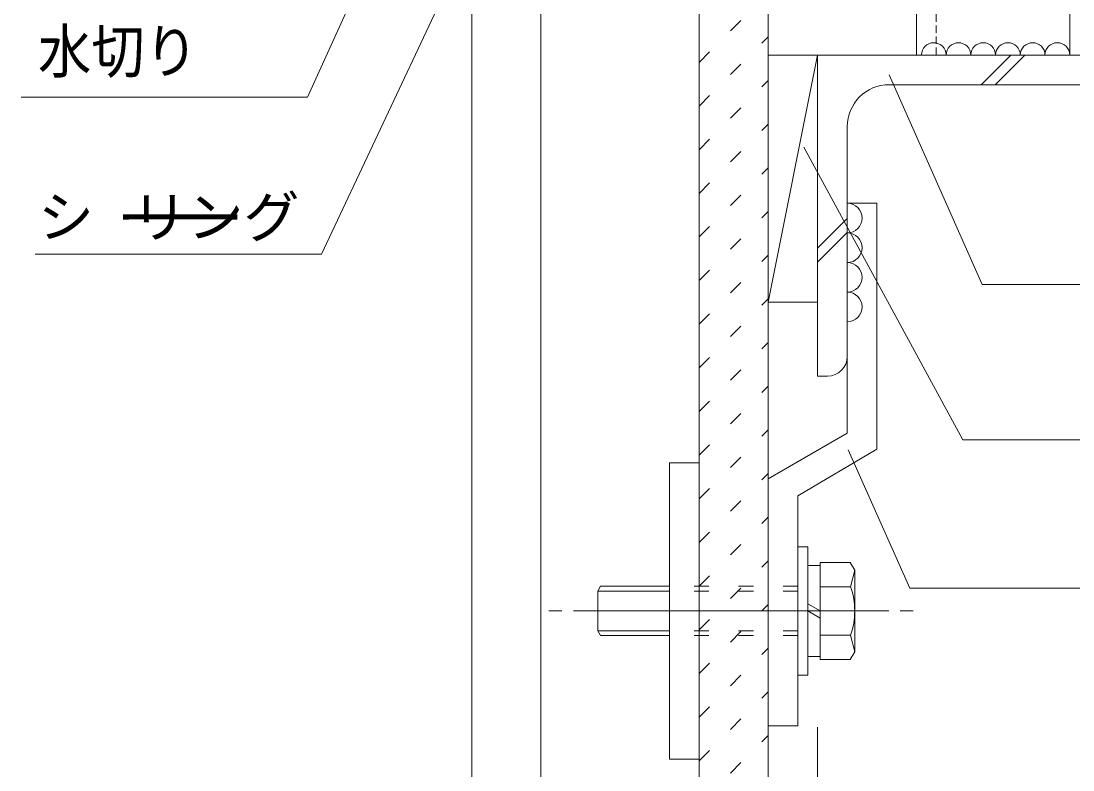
# Model space of a CAD drawing. Units: millimetres, scale not verified. Extents: x -1209 to 1209, y -852 to 852.
# Drawn here: x -530 to -317.2, y -690.1 to -538.4 of the extents above; entities that cross this region are included whole.
import ezdxf
from ezdxf.enums import TextEntityAlignment as Align

# ---------------------------------------------------------------- set-up
doc = ezdxf.new("R2010")
doc.units = ezdxf.units.MM
doc.header["$LTSCALE"] = 3
doc.linetypes.add('USER1', pattern=[3, 1, -2])
doc.linetypes.add('USER9', pattern=[0.75, 0.5, -0.25])
for name, color, linetype, lineweight in [('0-2_0-1AL', 5, 'Continuous', 18), ('0-3_0-2SUNPO', 7, 'Continuous', 18), ('0-4_0-3STEEL', 6, 'Continuous', 18), ('0-5_0-4KANAMONO', 6, 'Continuous', 18), ('0-6_0-5FUKUSIZA', 3, 'Continuous', 18), ('0-9_0-8SASH', 4, 'Continuous', 18)]:
    doc.layers.add(name, color=color, linetype=linetype, lineweight=lineweight)
doc.styles.add('ＭＳ ゴシック', font='')
doc.styles.get('ＭＳ ゴシック').set_extended_font_data('MS Gothic')

msp = doc.modelspace()

# ---------------------------------------------------------------- linework, layer by layer
at = {"layer": '0-2_0-1AL'}
for p, q in [((-438.846, -722.971), (-438.846, -525.332)), ((-424.844, -722.971), (-424.844, -525.332)), ((-392.846, -722.971), (-392.846, -525.332)), ((-378.846, -722.971), (-378.846, -525.332))]:
    msp.add_line(p, q, dxfattribs=at)
at = {"layer": '0-3_0-2SUNPO'}
for p, q in [((-458.491, -523.859), (-472.065, -553.828)), ((-445.341, -534.865), (-469.219, -585.627)), ((-354.4, -549.342), (-335.554, -591.76)), ((-472.065, -553.828), (-530.038, -553.828)), ((-371.66, -563.967), (-339.491, -623.256)), ((-469.219, -585.627), (-527.204, -585.627)), ((-335.554, -591.76), (-253.865, -591.76)), ((-339.491, -623.256), (-227.535, -623.256)), ((-362.659, -625.237), (-350.211, -653.254)), ((-350.211, -653.254), (-254.556, -653.254)), ((-368.846, -681.387), (-368.846, -713.038))]:
    msp.add_line(p, q, dxfattribs=at)
at = {"layer": '0-4_0-3STEEL'}
for p, q in [((-368.846, -545.332), (-368.846, -610.332)), ((-303.844, -545.332), (-368.846, -545.332)), ((-335.737, -551.332), (-329.737, -545.332)), ((-332.908, -551.332), (-326.908, -545.332)), ((-307.844, -551.332), (-354.343, -551.332)), ((-362.846, -559.832), (-362.846, -606.332)), ((-368.846, -584.439), (-362.846, -578.439)), ((-368.846, -587.267), (-362.846, -581.267)), ((-366.844, -610.332), (-368.846, -610.332))]:
    msp.add_line(p, q, dxfattribs=at)
for centre, radius, start, end in [((-354.343, -559.832), 8.5, 90, 180), ((-366.844, -606.332), 4, 270, 0)]:
    msp.add_arc(centre, radius, start, end, dxfattribs=at)
at = {"layer": '0-5_0-4KANAMONO'}
for p, q in [((-362.846, -575.332), (-356.845, -575.332)), ((-362.846, -575.332), (-362.846, -621.9)), ((-356.845, -575.332), (-356.845, -625.139)), ((-378.846, -631.137), (-362.846, -621.9)), ((-372.848, -634.6), (-356.845, -625.139)), ((-398.846, -627.869), (-398.846, -687.869)), ((-392.846, -627.869), (-398.846, -627.869)), ((-392.846, -627.869), (-392.846, -687.869)), ((-378.846, -631.137), (-378.846, -681.137)), ((-372.845, -634.601), (-372.845, -647.369)), ((-370.848, -644.869), (-372.845, -644.869)), ((-370.848, -670.869), (-370.848, -644.869)), ((-372.845, -668.369), (-372.845, -647.369)), ((-368.346, -648.669), (-370.848, -648.669)), ((-368.346, -667.684), (-368.346, -648.054)), ((-362.249, -648.054), (-368.346, -648.054)), ((-361.346, -649.619), (-362.249, -648.054)), ((-362.172, -652.961), (-361.346, -649.619)), ((-361.346, -666.119), (-361.346, -649.619)), ((-413.346, -653.869), (-412.769, -652.869)), ((-398.846, -652.869), (-412.769, -652.869)), ((-362.172, -652.961), (-368.346, -652.961)), ((-413.346, -661.869), (-413.346, -653.869)), ((-398.846, -653.869), (-413.346, -653.869)), ((-368.346, -657.869), (-370.848, -656.426)), ((-420.575, -657.869), (-423.206, -657.869)), ((-354.473, -657.869), (-418.236, -657.869)), ((-368.346, -659.312), (-370.848, -657.869)), ((-349.502, -657.869), (-352.133, -657.869)), ((-398.846, -662.869), (-412.769, -662.869)), ((-362.172, -662.776), (-368.346, -662.776)), ((-362.172, -662.776), (-361.346, -666.119)), ((-361.346, -666.12), (-362.249, -667.685)), ((-368.346, -667.069), (-370.848, -667.069)), ((-362.249, -667.684), (-368.346, -667.684)), ((-372.845, -668.369), (-372.845, -681.137)), ((-370.848, -670.869), (-372.845, -670.869)), ((-378.846, -681.137), (-372.845, -681.137)), ((-392.846, -687.869), (-398.846, -687.869))]:
    msp.add_line(p, q, dxfattribs=at)
at = {"layer": '0-5_0-4KANAMONO', "linetype": 'USER1'}
for p, q in [((-372.845, -652.869), (-398.846, -652.869)), ((-372.845, -653.869), (-398.846, -653.869)), ((-372.845, -661.869), (-398.846, -661.869)), ((-372.845, -662.869), (-398.846, -662.869))]:
    msp.add_line(p, q, dxfattribs=at)
at = {"layer": '0-5_0-4KANAMONO'}
msp.add_lwpolyline([(-398.846, -661.869), (-413.346, -661.869), (-412.769, -662.869)], dxfattribs=at)
msp.add_arc((-376.346, -657.869), 15, 340.903, 19.09698, dxfattribs=at)
at = {"layer": '0-6_0-5FUKUSIZA', "linetype": 'USER1'}
for p, q in [((-392.846, -546.811), (-378.846, -532.81)), ((-392.846, -555.649), (-378.846, -541.648)), ((-392.846, -564.488), (-378.846, -550.487)), ((-392.846, -573.327), (-378.846, -559.326)), ((-392.846, -582.166), (-378.846, -568.165)), ((-392.846, -591.005), (-378.846, -577.004)), ((-392.846, -599.843), (-378.846, -585.843)), ((-392.846, -608.682), (-378.846, -594.681)), ((-392.846, -617.521), (-378.846, -603.52)), ((-392.846, -626.36), (-378.846, -612.359)), ((-392.846, -635.199), (-378.846, -621.198)), ((-392.846, -644.038), (-378.846, -630.037)), ((-392.846, -652.877), (-378.846, -638.875)), ((-392.846, -661.715), (-378.846, -647.714)), ((-392.846, -670.554), (-378.846, -656.553)), ((-392.846, -679.393), (-378.846, -665.392)), ((-392.846, -688.232), (-378.846, -674.231)), ((-392.846, -697.071), (-378.846, -683.07))]:
    msp.add_line(p, q, dxfattribs=at)
at = {"layer": '0-6_0-5FUKUSIZA'}
for p, q in [((-378.846, -595.332), (-368.846, -545.332)), ((-368.846, -545.332), (-378.846, -545.332)), ((-378.846, -595.332), (-378.846, -545.332)), ((-368.846, -545.332), (-368.846, -595.332)), ((-368.846, -595.332), (-378.846, -595.332))]:
    msp.add_line(p, q, dxfattribs=at)
for centre, radius, start, end in [((-345.344, -545.332), 2.5, 0.00002, 180), ((-340.344, -545.332), 2.5, 0.00002, 180), ((-335.344, -545.332), 2.5, 0.00002, 180), ((-330.344, -545.332), 2.5, 0.00002, 180), ((-325.345, -545.332), 2.5, 0.00002, 180), ((-320.346, -545.332), 2.5, 0.00002, 180), ((-362.846, -578.332), 3, 270, 90), ((-362.846, -584.332), 3, 270, 90), ((-362.846, -590.332), 3, 270, 90), ((-362.846, -596.332), 3, 270, 90)]:
    msp.add_arc(centre, radius, start, end, dxfattribs=at)
at = {"layer": '0-9_0-8SASH', "linetype": 'USER9'}
msp.add_line((-344.846, -545.332), (-344.846, -494.132), dxfattribs=at)
at = {"layer": '0-9_0-8SASH'}
for p, q in [((-317.846, -494.132), (-317.846, -545.332)), ((-348.846, -545.332), (-348.846, -505.332)), ((-327.846, -545.332), (-358.846, -545.332))]:
    msp.add_line(p, q, dxfattribs=at)

# ---------------------------------------------------------------- texts
at = {"layer": '0-3_0-2SUNPO', "style": 'ＭＳ ゴシック'}
for s, height, width, p in [('水切り', 8.791, 0.9, (-526.604, -551.596)), ('ｰ', 8.303, 5.15, (-512.701, -584.726))]:
    msp.add_text(s, height=height, dxfattribs=dict(at, width=width)).set_placement(p, align=Align.BOTTOM_LEFT)
for s, p in [('シ', (-526.604, -584.726)), ('リング', (-507.693, -584.726))]:
    msp.add_text(s, height=8.303, dxfattribs=at).set_placement(p, align=Align.BOTTOM_LEFT)

doc.saveas('drawing.dxf')
